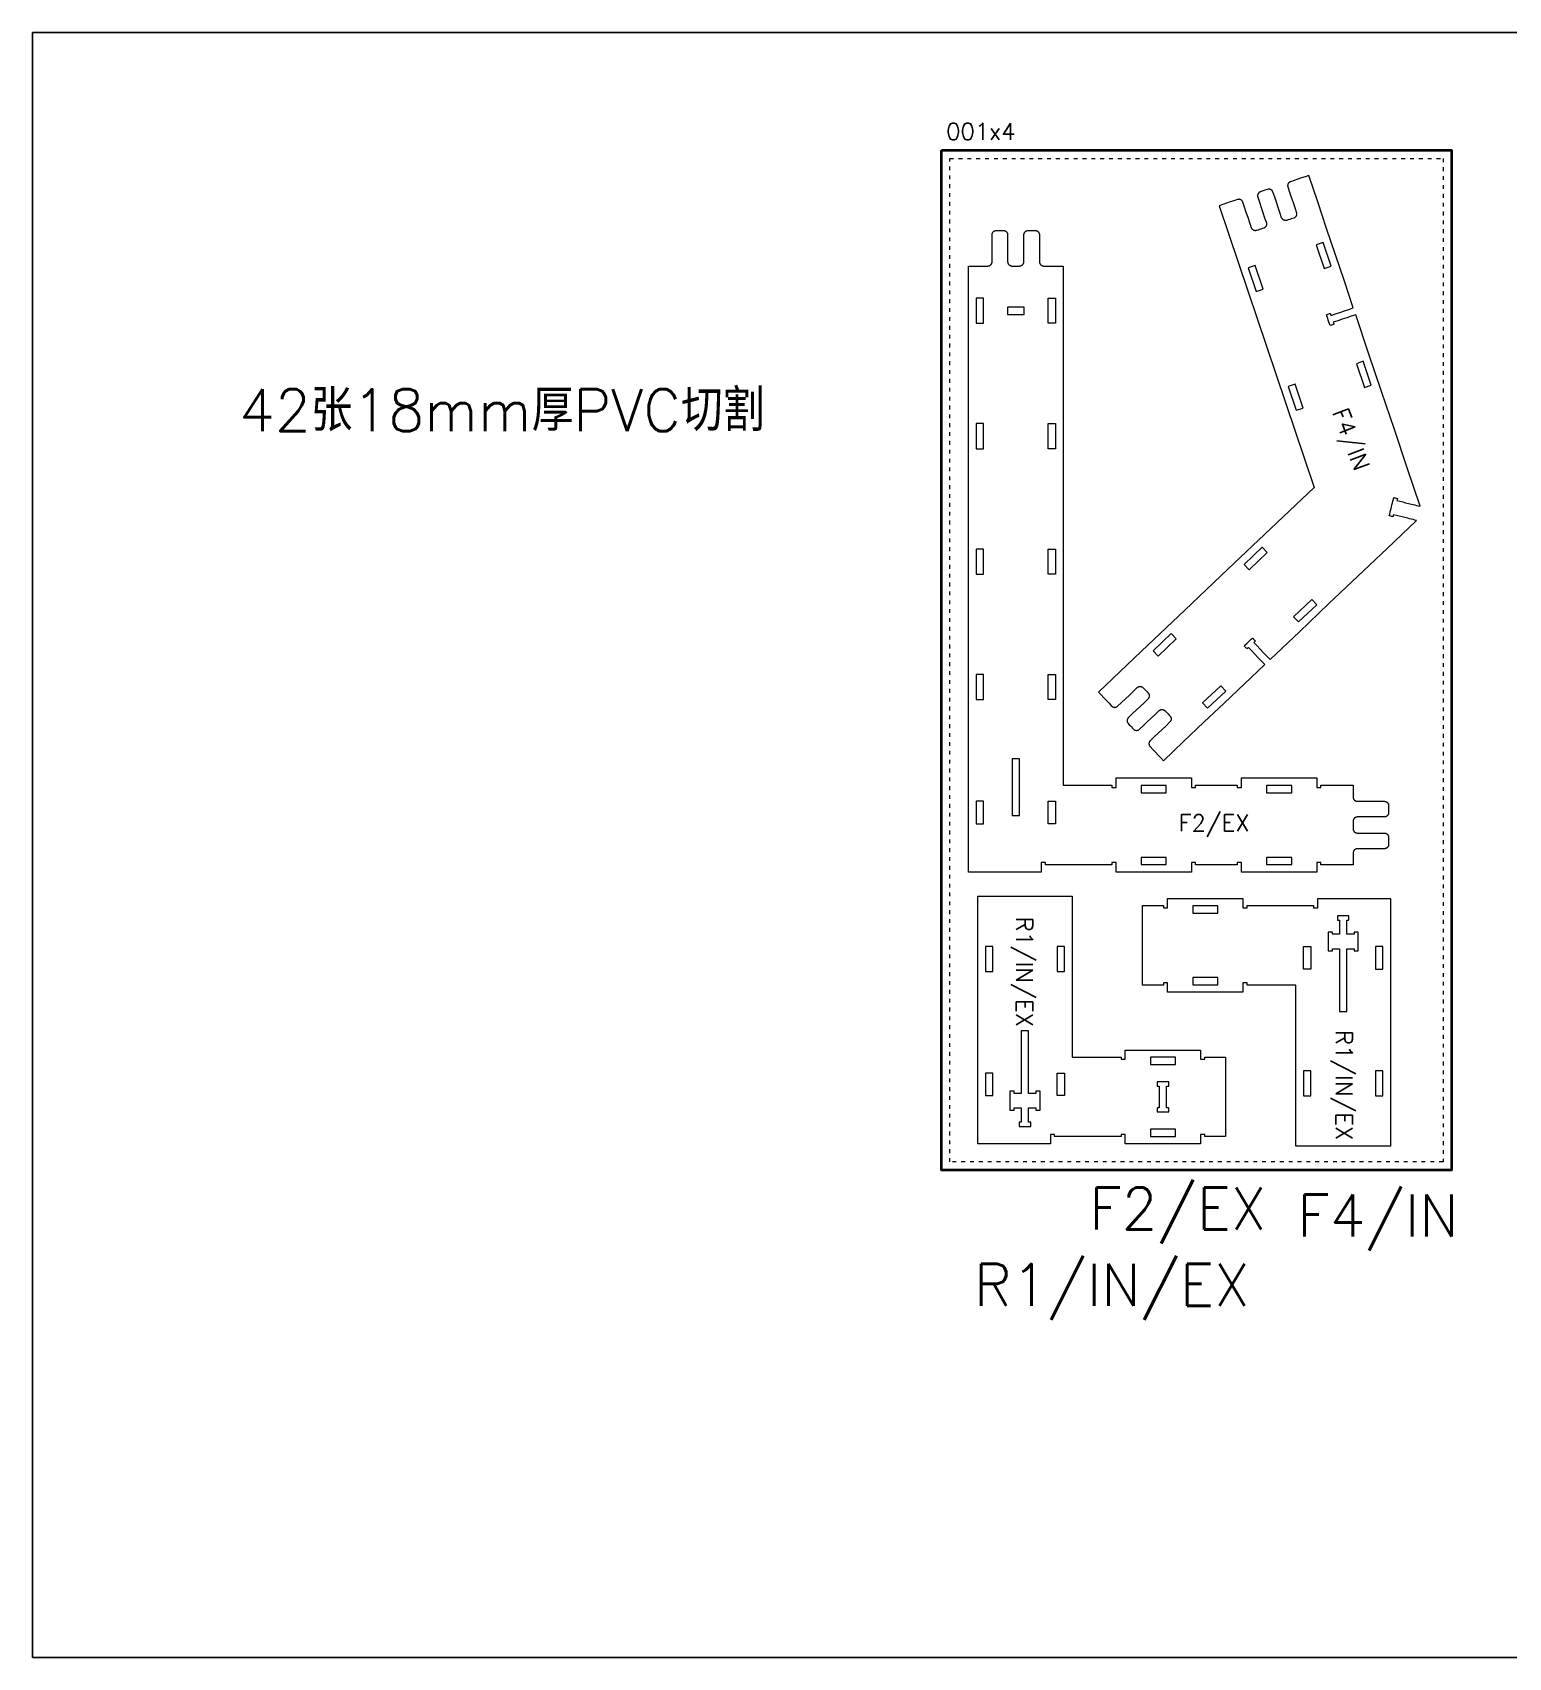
# Model space of a CAD drawing. Header units: millimetres. Extents: x 481 to 28351, y -1147 to 6765.
# Drawn here: x 481 to 4012, y 2878 to 6765 of the extents above; entities that cross this region are included whole.
import ezdxf

# ---------------------------------------------------------------- set-up
doc = ezdxf.new("R2010")
doc.units = ezdxf.units.MM
doc.linetypes.add('DGN Style 5', pattern=[21.175771, 9.07533, -12.10044])
for name, color, linetype, lineweight in [('00_NOPRINT_TEXT', 7, 'Continuous', 0), ('0_NOPRINT_TOLERANCE', 7, 'DGN Style 5', 0), ('BOARD_18MM_BIRCH-PLY', 73, 'Continuous', 40), ('CUTOUT_18MM_INSIDE', 151, 'Continuous', 0), ('CUTOUT_18MM_OUTSIDE', 201, 'Continuous', 0)]:
    doc.layers.add(name, color=color, linetype=linetype, lineweight=lineweight)
doc.layers.add('0_SHEET_BIRCHPLY_2440X1220', color=1, linetype='Continuous')
doc.layers.add('1_ANYTOOL_1MMDEEP_INSIDE', color=2, linetype='Continuous')
doc.styles.get("Standard").update_dxf_attribs({"font": 'romans.shx', "bigfont": 'hztxt.shx'})

msp = doc.modelspace()

# ---------------------------------------------------------------- linework, layer by layer
msp.add_lwpolyline([(480.7, 6764.9), (28350.7, 6764.9), (28350.7, 2878.4), (480.7, 2878.4)], close=True)
at = {"layer": '0_NOPRINT_TOLERANCE'}
msp.add_lwpolyline([(2675, 6463.6), (3855, 6463.6), (3855, 4063.6), (2675, 4063.6)], close=True, dxfattribs=at)
msp.add_lwpolyline([(2675, 6463.6), (3855, 6463.6), (3855, 4063.6), (2675, 4063.6)], close=True, dxfattribs=at)
at = {"layer": 'BOARD_18MM_BIRCH-PLY'}
msp.add_lwpolyline([(2655, 6483.6), (3875, 6483.6), (3875, 4043.6), (2655, 4043.6), (2655, 6483.6)], dxfattribs=at)
at = {"layer": 'CUTOUT_18MM_INSIDE'}
for points in [[(3587.6, 6205.9), (3568.5, 6262.8), (3551.9, 6257.2), (3571, 6200.4), (3587.6, 6205.9)], [(3424.6, 6151), (3405.5, 6207.9), (3388.9, 6202.3), (3408, 6145.5), (3424.6, 6151)], [(2738.2, 6069.4), (2741.8, 6069.4), (2744.9, 6069.4), (2748.5, 6069.4), (2752.1, 6069.4), (2755.7, 6069.4), (2755.7, 6081.4), (2755.7, 6093.4), (2755.7, 6105.4), (2755.7, 6117.4), (2755.7, 6129.4), (2752.1, 6129.4), (2748.5, 6129.4), (2744.9, 6129.4), (2741.8, 6129.4), (2738.2, 6129.4), (2738.2, 6117.4), (2738.2, 6105.4), (2738.2, 6093.4), (2738.2, 6081.4)], [(2812.9, 6090.6), (2820.9, 6090.6), (2828.9, 6090.6), (2836.9, 6090.6), (2844.9, 6090.6), (2852.9, 6090.6), (2852.9, 6094.2), (2852.9, 6097.8), (2852.9, 6101.2), (2852.9, 6104.8), (2852.9, 6108.1), (2844.9, 6108.1), (2836.9, 6108.1), (2828.9, 6108.1), (2820.9, 6108.1), (2812.9, 6108.1), (2812.9, 6104.8), (2812.9, 6101.2), (2812.9, 6097.8), (2812.9, 6094.2)], [(2927.7, 6069.4), (2924.1, 6069.4), (2921, 6069.4), (2917.4, 6069.4), (2913.8, 6069.4), (2910.2, 6069.4), (2910.2, 6081.4), (2910.2, 6093.4), (2910.2, 6105.4), (2910.2, 6117.4), (2910.2, 6129.4), (2913.8, 6129.4), (2917.4, 6129.4), (2921, 6129.4), (2924.1, 6129.4), (2927.7, 6129.4), (2927.7, 6117.4), (2927.7, 6105.4), (2927.7, 6093.4), (2927.7, 6081.4)], [(3683.4, 5921.6), (3664.3, 5978.4), (3647.7, 5972.8), (3666.8, 5916), (3683.4, 5921.6)], [(3520.4, 5866.7), (3501.2, 5923.6), (3484.6, 5918), (3503.8, 5861.2), (3520.4, 5866.7)], [(2738.2, 5769.4), (2741.8, 5769.4), (2744.9, 5769.4), (2748.5, 5769.4), (2752.1, 5769.4), (2755.7, 5769.4), (2755.7, 5781.4), (2755.7, 5793.4), (2755.7, 5805.4), (2755.7, 5817.4), (2755.7, 5829.4), (2752.1, 5829.4), (2748.5, 5829.4), (2744.9, 5829.4), (2741.8, 5829.4), (2738.2, 5829.4), (2738.2, 5817.4), (2738.2, 5805.4), (2738.2, 5793.4), (2738.2, 5781.4)], [(2927.7, 5769.4), (2924.1, 5769.4), (2921, 5769.4), (2917.4, 5769.4), (2913.8, 5769.4), (2910.2, 5769.4), (2910.2, 5781.4), (2910.2, 5793.4), (2910.2, 5805.4), (2910.2, 5817.4), (2910.2, 5829.4), (2913.8, 5829.4), (2917.4, 5829.4), (2921, 5829.4), (2924.1, 5829.4), (2927.7, 5829.4), (2927.7, 5817.4), (2927.7, 5805.4), (2927.7, 5793.4), (2927.7, 5781.4)], [(2738.2, 5529.4), (2738.2, 5517.4), (2738.2, 5505.4), (2738.2, 5493.4), (2738.2, 5481.4), (2738.2, 5469.4), (2741.8, 5469.4), (2744.9, 5469.4), (2748.5, 5469.4), (2752.1, 5469.4), (2755.7, 5469.4), (2755.7, 5481.4), (2755.7, 5493.4), (2755.7, 5505.4), (2755.7, 5517.4), (2755.7, 5529.4), (2752.1, 5529.4), (2748.5, 5529.4), (2744.9, 5529.4), (2741.8, 5529.4)], [(2927.7, 5529.4), (2927.7, 5517.4), (2927.7, 5505.4), (2927.7, 5493.4), (2927.7, 5481.4), (2927.7, 5469.4), (2924.1, 5469.4), (2921, 5469.4), (2917.4, 5469.4), (2913.8, 5469.4), (2910.2, 5469.4), (2910.2, 5481.4), (2910.2, 5493.4), (2910.2, 5505.4), (2910.2, 5517.4), (2910.2, 5529.4), (2913.8, 5529.4), (2917.4, 5529.4), (2921, 5529.4), (2924.1, 5529.4)], [(3434.5, 5521.1), (3390.9, 5479.8), (3378.9, 5492.5), (3422.4, 5533.8), (3434.5, 5521.1)], [(3552.9, 5396.3), (3509.3, 5355), (3497.3, 5367.7), (3540.8, 5409), (3552.9, 5396.3)], [(3216.8, 5314.7), (3173.2, 5273.4), (3161.2, 5286.1), (3204.7, 5327.4), (3216.8, 5314.7)], [(2738.2, 5169.4), (2741.8, 5169.4), (2744.9, 5169.4), (2748.5, 5169.4), (2752.1, 5169.4), (2755.7, 5169.4), (2755.7, 5181.4), (2755.7, 5193.4), (2755.7, 5205.4), (2755.7, 5217.4), (2755.7, 5229.4), (2752.1, 5229.4), (2748.5, 5229.4), (2744.9, 5229.4), (2741.8, 5229.4), (2738.2, 5229.4), (2738.2, 5217.4), (2738.2, 5205.4), (2738.2, 5193.4), (2738.2, 5181.4)], [(2927.7, 5169.4), (2924.1, 5169.4), (2921, 5169.4), (2917.4, 5169.4), (2913.8, 5169.4), (2910.2, 5169.4), (2910.2, 5181.4), (2910.2, 5193.4), (2910.2, 5205.4), (2910.2, 5217.4), (2910.2, 5229.4), (2913.8, 5229.4), (2917.4, 5229.4), (2921, 5229.4), (2924.1, 5229.4), (2927.7, 5229.4), (2927.7, 5217.4), (2927.7, 5205.4), (2927.7, 5193.4), (2927.7, 5181.4)], [(3335.1, 5189.9), (3291.6, 5148.6), (3279.5, 5161.3), (3323.1, 5202.6), (3335.1, 5189.9)], [(2824.2, 4892.4), (2827.8, 4892.4), (2831.4, 4892.4), (2834.7, 4892.4), (2838.1, 4892.4), (2841.7, 4892.4), (2841.7, 4919.4), (2841.7, 4946.4), (2841.7, 4973.4), (2841.7, 5000.4), (2841.7, 5027.4), (2838.1, 5027.4), (2834.7, 5027.4), (2831.4, 5027.4), (2827.8, 5027.4), (2824.2, 5027.4), (2824.2, 5000.4), (2824.2, 4973.4), (2824.2, 4946.4), (2824.2, 4919.4)], [(3132.9, 4946.6), (3144.9, 4946.6), (3156.9, 4946.6), (3168.9, 4946.6), (3180.9, 4946.6), (3192.9, 4946.6), (3192.9, 4950.2), (3192.9, 4953.6), (3192.9, 4957.2), (3192.9, 4960.5), (3192.9, 4964.1), (3180.9, 4964.1), (3168.9, 4964.1), (3156.9, 4964.1), (3144.9, 4964.1), (3132.9, 4964.1), (3132.9, 4960.5), (3132.9, 4957.2), (3132.9, 4953.6), (3132.9, 4950.2)], [(3432.9, 4946.6), (3444.9, 4946.6), (3456.9, 4946.6), (3468.9, 4946.6), (3480.9, 4946.6), (3492.9, 4946.6), (3492.9, 4950.2), (3492.9, 4953.6), (3492.9, 4957.2), (3492.9, 4960.5), (3492.9, 4964.1), (3480.9, 4964.1), (3468.9, 4964.1), (3456.9, 4964.1), (3444.9, 4964.1), (3432.9, 4964.1), (3432.9, 4960.5), (3432.9, 4957.2), (3432.9, 4953.6), (3432.9, 4950.2)], [(2755.7, 4926.4), (2752.1, 4926.4), (2748.5, 4926.4), (2744.9, 4926.4), (2741.8, 4926.4), (2738.2, 4926.4), (2738.2, 4915.6), (2738.2, 4904.8), (2738.2, 4894), (2738.2, 4883.2), (2738.2, 4872.4), (2741.8, 4872.4), (2744.9, 4872.4), (2748.5, 4872.4), (2752.1, 4872.4), (2755.7, 4872.4), (2755.7, 4883.2), (2755.7, 4894), (2755.7, 4904.8), (2755.7, 4915.6)], [(2910.2, 4926.4), (2913.8, 4926.4), (2917.4, 4926.4), (2921, 4926.4), (2924.1, 4926.4), (2927.7, 4926.4), (2927.7, 4915.6), (2927.7, 4904.8), (2927.7, 4894), (2927.7, 4883.2), (2927.7, 4872.4), (2924.1, 4872.4), (2921, 4872.4), (2917.4, 4872.4), (2913.8, 4872.4), (2910.2, 4872.4), (2910.2, 4883.2), (2910.2, 4894), (2910.2, 4904.8), (2910.2, 4915.6)], [(3132.9, 4774.6), (3144.9, 4774.6), (3156.9, 4774.6), (3168.9, 4774.6), (3180.9, 4774.6), (3192.9, 4774.6), (3192.9, 4778), (3192.9, 4781.6), (3192.9, 4785.2), (3192.9, 4788.5), (3192.9, 4792.1), (3180.9, 4792.1), (3168.9, 4792.1), (3156.9, 4792.1), (3144.9, 4792.1), (3132.9, 4792.1), (3132.9, 4788.5), (3132.9, 4785.2), (3132.9, 4781.6), (3132.9, 4778)], [(3432.9, 4774.6), (3444.9, 4774.6), (3456.9, 4774.6), (3468.9, 4774.6), (3480.9, 4774.6), (3492.9, 4774.6), (3492.9, 4778), (3492.9, 4781.6), (3492.9, 4785.2), (3492.9, 4788.5), (3492.9, 4792.1), (3480.9, 4792.1), (3468.9, 4792.1), (3456.9, 4792.1), (3444.9, 4792.1), (3432.9, 4792.1), (3432.9, 4788.5), (3432.9, 4785.2), (3432.9, 4781.6), (3432.9, 4778)], [(3256.2, 4676.4), (3256.2, 4672.8), (3256.2, 4669.5), (3256.2, 4666.1), (3256.2, 4662.5), (3256.2, 4658.9), (3268.2, 4658.9), (3280.2, 4658.9), (3292.2, 4658.9), (3304.2, 4658.9), (3316.2, 4658.9), (3316.2, 4662.5), (3316.2, 4666.1), (3316.2, 4669.5), (3316.2, 4672.8), (3316.2, 4676.4), (3304.2, 4676.4), (3292.2, 4676.4), (3280.2, 4676.4), (3268.2, 4676.4)], [(3607.5, 4573.2), (3607.5, 4559.2), (3607.5, 4531.7), (3607.5, 4504.7), (3607.5, 4477.7), (3607.5, 4450.7), (3607.5, 4423.7), (3611.1, 4423.7), (3614.4, 4423.7), (3617.8, 4423.7), (3621.4, 4423.7), (3625, 4423.7), (3625, 4450.7), (3625, 4477.7), (3625, 4504.7), (3625, 4531.7), (3625, 4559.2), (3625, 4573.2), (3631.6, 4573.2), (3642.2, 4573.2), (3642.2, 4572.2), (3642.2, 4571.2), (3642.2, 4570.2), (3642.2, 4569.2), (3642.2, 4568.2), (3644.2, 4568.2), (3646.2, 4568.2), (3648.2, 4568.2), (3650.2, 4568.2), (3652.2, 4568.2), (3652.2, 4577.4), (3652.2, 4586.3), (3652.2, 4594.8), (3652.2, 4604), (3652.2, 4613.2), (3650.2, 4613.2), (3648.2, 4613.2), (3646.2, 4613.2), (3644.2, 4613.2), (3642.2, 4613.2), (3642.2, 4612.2), (3642.2, 4611.2), (3642.2, 4610.2), (3642.2, 4609.2), (3642.2, 4608.2), (3631.6, 4608.2), (3625, 4608.2), (3625, 4642.2), (3630, 4642.2), (3630, 4652.2), (3625, 4652.2), (3607.5, 4652.2), (3602.5, 4652.2), (3602.5, 4642.2), (3607.5, 4642.2), (3607.5, 4608.2), (3600.6, 4608.2), (3590.2, 4608.2), (3590.2, 4609.2), (3590.2, 4610.2), (3590.2, 4611.2), (3590.2, 4612.2), (3590.2, 4613.2), (3588.2, 4613.2), (3586.2, 4613.2), (3584.2, 4613.2), (3582.2, 4613.2), (3580.2, 4613.2), (3580.2, 4604), (3580.2, 4594.8), (3580.2, 4586.3), (3580.2, 4577.4), (3580.2, 4568.2), (3582.2, 4568.2), (3584.2, 4568.2), (3586.2, 4568.2), (3588.2, 4568.2), (3590.2, 4568.2), (3590.2, 4569.2), (3590.2, 4570.2), (3590.2, 4571.2), (3590.2, 4572.2), (3590.2, 4573.2), (3600.6, 4573.2)], [(2777.7, 4519.1), (2777.7, 4531.1), (2777.7, 4543.1), (2777.7, 4555.1), (2777.7, 4567.1), (2777.7, 4579.1), (2774.1, 4579.1), (2770.7, 4579.1), (2767.4, 4579.1), (2763.8, 4579.1), (2760.2, 4579.1), (2760.2, 4567.1), (2760.2, 4555.1), (2760.2, 4543.1), (2760.2, 4531.1), (2760.2, 4519.1), (2763.8, 4519.1), (2767.4, 4519.1), (2770.7, 4519.1), (2774.1, 4519.1)], [(2949.7, 4519.1), (2949.7, 4531.1), (2949.7, 4543.1), (2949.7, 4555.1), (2949.7, 4567.1), (2949.7, 4579.1), (2946.1, 4579.1), (2942.7, 4579.1), (2939.1, 4579.1), (2935.8, 4579.1), (2932.2, 4579.1), (2932.2, 4567.1), (2932.2, 4555.1), (2932.2, 4543.1), (2932.2, 4531.1), (2932.2, 4519.1), (2935.8, 4519.1), (2939.1, 4519.1), (2942.7, 4519.1), (2946.1, 4519.1)], [(3521.5, 4524.7), (3521.5, 4535.5), (3521.5, 4546.3), (3521.5, 4557.1), (3521.5, 4567.9), (3521.5, 4578.7), (3525.1, 4578.7), (3528.4, 4578.7), (3532, 4578.7), (3535.4, 4578.7), (3539, 4578.7), (3539, 4567.9), (3539, 4557.1), (3539, 4546.3), (3539, 4535.5), (3539, 4524.7), (3535.4, 4524.7), (3532, 4524.7), (3528.4, 4524.7), (3525.1, 4524.7)], [(3711, 4524.7), (3711, 4535.5), (3711, 4546.3), (3711, 4557.1), (3711, 4567.9), (3711, 4578.7), (3707.4, 4578.7), (3703.8, 4578.7), (3700.4, 4578.7), (3697.1, 4578.7), (3693.5, 4578.7), (3693.5, 4567.9), (3693.5, 4557.1), (3693.5, 4546.3), (3693.5, 4535.5), (3693.5, 4524.7), (3697.1, 4524.7), (3700.4, 4524.7), (3703.8, 4524.7), (3707.4, 4524.7)], [(3256.2, 4504.4), (3256.2, 4501.1), (3256.2, 4497.5), (3256.2, 4494.1), (3256.2, 4490.5), (3256.2, 4486.9), (3268.2, 4486.9), (3280.2, 4486.9), (3292.2, 4486.9), (3304.2, 4486.9), (3316.2, 4486.9), (3316.2, 4490.5), (3316.2, 4494.1), (3316.2, 4497.5), (3316.2, 4501.1), (3316.2, 4504.4), (3304.2, 4504.4), (3292.2, 4504.4), (3280.2, 4504.4), (3268.2, 4504.4)], [(2863.7, 4227.6), (2863.7, 4241.6), (2863.7, 4269.1), (2863.7, 4296.1), (2863.7, 4323.1), (2863.7, 4350.1), (2863.7, 4377.1), (2860.1, 4377.1), (2856.7, 4377.1), (2853.4, 4377.1), (2849.8, 4377.1), (2846.2, 4377.1), (2846.2, 4350.1), (2846.2, 4323.1), (2846.2, 4296.1), (2846.2, 4269.1), (2846.2, 4241.6), (2846.2, 4227.6), (2839.6, 4227.6), (2828.9, 4227.6), (2828.9, 4228.6), (2828.9, 4229.6), (2828.9, 4230.6), (2828.9, 4231.6), (2828.9, 4232.6), (2826.9, 4232.6), (2824.9, 4232.6), (2822.9, 4232.6), (2820.9, 4232.6), (2818.9, 4232.6), (2818.9, 4223.4), (2818.9, 4214.5), (2818.9, 4206), (2818.9, 4196.8), (2818.9, 4187.6), (2820.9, 4187.6), (2822.9, 4187.6), (2824.9, 4187.6), (2826.9, 4187.6), (2828.9, 4187.6), (2828.9, 4188.6), (2828.9, 4189.6), (2828.9, 4190.6), (2828.9, 4191.6), (2828.9, 4192.6), (2839.6, 4192.6), (2846.2, 4192.6), (2846.2, 4158.6), (2841.2, 4158.6), (2841.2, 4148.6), (2846.2, 4148.6), (2863.7, 4148.6), (2868.7, 4148.6), (2868.7, 4158.6), (2863.7, 4158.6), (2863.7, 4192.6), (2870.5, 4192.6), (2880.9, 4192.6), (2880.9, 4191.6), (2880.9, 4190.6), (2880.9, 4189.6), (2880.9, 4188.6), (2880.9, 4187.6), (2882.9, 4187.6), (2884.9, 4187.6), (2886.9, 4187.6), (2888.9, 4187.6), (2890.9, 4187.6), (2890.9, 4196.8), (2890.9, 4206), (2890.9, 4214.5), (2890.9, 4223.4), (2890.9, 4232.6), (2888.9, 4232.6), (2886.9, 4232.6), (2884.9, 4232.6), (2882.9, 4232.6), (2880.9, 4232.6), (2880.9, 4231.6), (2880.9, 4230.6), (2880.9, 4229.6), (2880.9, 4228.6), (2880.9, 4227.6), (2870.5, 4227.6)], [(2760.2, 4276.1), (2760.2, 4265.3), (2760.2, 4254.5), (2760.2, 4243.7), (2760.2, 4232.9), (2760.2, 4222.1), (2763.8, 4222.1), (2767.4, 4222.1), (2770.7, 4222.1), (2774.1, 4222.1), (2777.7, 4222.1), (2777.7, 4232.9), (2777.7, 4243.7), (2777.7, 4254.5), (2777.7, 4265.3), (2777.7, 4276.1), (2774.1, 4276.1), (2770.7, 4276.1), (2767.4, 4276.1), (2763.8, 4276.1)], [(2949.7, 4276.1), (2949.7, 4265.3), (2949.7, 4254.5), (2949.7, 4243.7), (2949.7, 4232.9), (2949.7, 4222.1), (2946.1, 4222.1), (2942.7, 4222.1), (2939.1, 4222.1), (2935.8, 4222.1), (2932.2, 4222.1), (2932.2, 4232.9), (2932.2, 4243.7), (2932.2, 4254.5), (2932.2, 4265.3), (2932.2, 4276.1), (2935.8, 4276.1), (2939.1, 4276.1), (2942.7, 4276.1), (2946.1, 4276.1)], [(3214.9, 4296.4), (3214.9, 4299.7), (3214.9, 4303.3), (3214.9, 4306.7), (3214.9, 4310.3), (3214.9, 4313.9), (3202.9, 4313.9), (3190.9, 4313.9), (3178.9, 4313.9), (3166.9, 4313.9), (3154.9, 4313.9), (3154.9, 4310.3), (3154.9, 4306.7), (3154.9, 4303.3), (3154.9, 4299.7), (3154.9, 4296.4), (3166.9, 4296.4), (3178.9, 4296.4), (3190.9, 4296.4), (3202.9, 4296.4)], [(3521.5, 4281.7), (3521.5, 4269.7), (3521.5, 4257.7), (3521.5, 4245.7), (3521.5, 4233.7), (3521.5, 4221.7), (3525.1, 4221.7), (3528.4, 4221.7), (3532, 4221.7), (3535.4, 4221.7), (3539, 4221.7), (3539, 4233.7), (3539, 4245.7), (3539, 4257.7), (3539, 4269.7), (3539, 4281.7), (3535.4, 4281.7), (3532, 4281.7), (3528.4, 4281.7), (3525.1, 4281.7)], [(3693.5, 4281.7), (3693.5, 4269.7), (3693.5, 4257.7), (3693.5, 4245.7), (3693.5, 4233.7), (3693.5, 4221.7), (3697.1, 4221.7), (3700.4, 4221.7), (3703.8, 4221.7), (3707.4, 4221.7), (3711, 4221.7), (3711, 4233.7), (3711, 4245.7), (3711, 4257.7), (3711, 4269.7), (3711, 4281.7), (3707.4, 4281.7), (3703.8, 4281.7), (3700.4, 4281.7), (3697.1, 4281.7)], [(3171.2, 4245.1), (3172.2, 4245.1), (3173.2, 4245.1), (3174.2, 4245.1), (3175.2, 4245.1), (3176.2, 4245.1), (3176.2, 4234.7), (3176.2, 4224.3), (3176.2, 4213.9), (3176.2, 4203.5), (3176.2, 4193.1), (3175.2, 4193.1), (3174.2, 4193.1), (3173.2, 4193.1), (3172.2, 4193.1), (3171.2, 4193.1), (3171.2, 4191.1), (3171.2, 4189.1), (3171.2, 4187.1), (3171.2, 4185.1), (3171.2, 4183.1), (3176.8, 4183.1), (3182.4, 4183.1), (3187.7, 4183.1), (3193.1, 4183.1), (3198.7, 4183.1), (3198.7, 4185.1), (3198.7, 4187.1), (3198.7, 4189.1), (3198.7, 4191.1), (3198.7, 4193.1), (3197.7, 4193.1), (3196.7, 4193.1), (3195.7, 4193.1), (3194.7, 4193.1), (3193.7, 4193.1), (3193.7, 4203.5), (3193.7, 4213.9), (3193.7, 4224.3), (3193.7, 4234.7), (3193.7, 4245.1), (3194.7, 4245.1), (3195.7, 4245.1), (3196.7, 4245.1), (3197.7, 4245.1), (3198.7, 4245.1), (3198.7, 4247.1), (3198.7, 4249.1), (3198.7, 4251.1), (3198.7, 4253.1), (3198.7, 4255.1), (3193.1, 4255.1), (3187.7, 4255.1), (3182.4, 4255.1), (3176.8, 4255.1), (3171.2, 4255.1), (3171.2, 4253.1), (3171.2, 4251.1), (3171.2, 4249.1), (3171.2, 4247.1)], [(3214.9, 4124.4), (3214.9, 4128), (3214.9, 4131.3), (3214.9, 4134.7), (3214.9, 4138.3), (3214.9, 4141.9), (3202.9, 4141.9), (3190.9, 4141.9), (3178.9, 4141.9), (3166.9, 4141.9), (3154.9, 4141.9), (3154.9, 4138.3), (3154.9, 4134.7), (3154.9, 4131.3), (3154.9, 4128), (3154.9, 4124.4), (3166.9, 4124.4), (3178.9, 4124.4), (3190.9, 4124.4), (3202.9, 4124.4)]]:
    msp.add_lwpolyline(points, close=True, dxfattribs=at)
at = {"layer": 'CUTOUT_18MM_OUTSIDE'}
for points in [[(3791.8, 5597.7), (3787.4, 5598.8), (3783.2, 5599.9), (3779.1, 5600.9), (3774.9, 5601.9), (3770.8, 5603), (3764, 5604.7), (3757.2, 5606.3), (3750.4, 5608), (3743.6, 5609.7), (3736.3, 5611.5), (3736, 5610.1), (3735.7, 5609.1), (3735.5, 5608.1), (3735.2, 5607.2), (3735.1, 5606.7), (3733.7, 5607), (3731.7, 5607.5), (3729.8, 5608), (3727.8, 5608.5), (3726.4, 5608.8), (3727.4, 5612.8), (3728.5, 5617.3), (3729.6, 5621.8), (3730.7, 5626.2), (3731.8, 5630.7), (3732.9, 5635.1), (3734, 5639.6), (3735.1, 5644.1), (3736.3, 5648.5), (3737.2, 5652.5), (3738.7, 5652.2), (3740.6, 5651.7), (3742.6, 5651.2), (3744.5, 5650.7), (3746, 5650.4), (3745.9, 5649.9), (3745.6, 5648.9), (3745.4, 5647.9), (3745.1, 5647), (3744.8, 5645.5), (3752, 5643.7), (3758.8, 5642), (3765.6, 5640.3), (3772.4, 5638.6), (3779.2, 5636.9), (3783.4, 5635.9), (3787.5, 5634.9), (3791.7, 5633.8), (3795.8, 5632.8), (3800.3, 5631.7), (3769.3, 5723.7), (3738.5, 5815.2), (3707.7, 5906.6), (3676.9, 5998.1), (3646, 6089.7), (3635.3, 6086.1), (3624.6, 6082.6), (3614, 6079), (3603.3, 6075.4), (3592.4, 6071.7), (3592.8, 6070.5), (3593.1, 6069.5), (3593.4, 6068.6), (3593.7, 6067.7), (3594, 6066.9), (3592.3, 6066.4), (3590.4, 6065.7), (3588.5, 6065.1), (3586.6, 6064.5), (3585, 6063.9), (3583.6, 6068), (3582.1, 6072.4), (3580.6, 6076.8), (3579.2, 6081.1), (3577.7, 6085.5), (3577.4, 6086.4), (3577.1, 6087.4), (3576.7, 6088.3), (3576.4, 6089.3), (3576.2, 6090), (3577.8, 6090.5), (3579.7, 6091.2), (3581.6, 6091.8), (3583.5, 6092.4), (3585.2, 6093), (3585.4, 6092.3), (3585.7, 6091.3), (3586.1, 6090.4), (3586.4, 6089.4), (3586.8, 6088.3), (3597.7, 6091.9), (3608.4, 6095.5), (3619.1, 6099.1), (3629.7, 6102.7), (3640.4, 6106.3), (3619, 6169.8), (3597.7, 6233.1), (3576.4, 6296.4), (3555.1, 6359.6), (3533.8, 6422.9), (3525.1, 6419.9), (3516.3, 6417), (3507.5, 6414), (3498.7, 6411.1), (3490, 6408.1), (3489.3, 6407.7), (3488.7, 6407.4), (3488, 6407), (3487.4, 6406.6), (3486.7, 6406.3), (3486.2, 6405.6), (3485.7, 6405), (3485.2, 6404.3), (3484.7, 6403.7), (3484.2, 6403.1), (3484, 6402.3), (3483.8, 6401.5), (3483.6, 6400.7), (3483.4, 6399.9), (3483.2, 6399.1), (3483.3, 6398.4), (3483.4, 6397.7), (3483.5, 6396.9), (3483.6, 6396.2), (3483.7, 6395.4), (3487.8, 6383.1), (3492, 6370.8), (3496.1, 6358.5), (3500.3, 6346.2), (3504.4, 6333.8), (3504.5, 6333.1), (3504.6, 6332.3), (3504.7, 6331.6), (3504.8, 6330.9), (3504.9, 6330.1), (3504.7, 6329.3), (3504.5, 6328.6), (3504.3, 6327.8), (3504.1, 6327), (3503.9, 6326.2), (3503.4, 6325.6), (3502.9, 6324.9), (3502.4, 6324.3), (3501.9, 6323.6), (3501.4, 6323), (3500.8, 6322.6), (3500.1, 6322.3), (3499.5, 6321.9), (3498.8, 6321.5), (3498.2, 6321.2), (3494.8, 6320), (3491.5, 6318.9), (3488.2, 6317.8), (3484.9, 6316.7), (3481.6, 6315.6), (3480.8, 6315.5), (3480.1, 6315.4), (3479.3, 6315.3), (3478.6, 6315.2), (3477.8, 6315.1), (3477.1, 6315.3), (3476.3, 6315.5), (3475.5, 6315.7), (3474.7, 6315.9), (3473.9, 6316.1), (3473.3, 6316.6), (3472.7, 6317.1), (3472, 6317.6), (3471.4, 6318.1), (3470.7, 6318.6), (3470.4, 6319.2), (3470, 6319.9), (3469.6, 6320.6), (3469.3, 6321.2), (3468.9, 6321.9), (3464.8, 6334.2), (3460.6, 6346.5), (3456.5, 6358.8), (3452.3, 6371.1), (3448.2, 6383.5), (3447.8, 6384.1), (3447.4, 6384.8), (3447.1, 6385.4), (3446.7, 6386.1), (3446.3, 6386.7), (3445.7, 6387.2), (3445, 6387.7), (3444.4, 6388.2), (3443.8, 6388.7), (3443.1, 6389.2), (3442.3, 6389.4), (3441.6, 6389.6), (3440.8, 6389.8), (3440, 6390.1), (3439.2, 6390.3), (3438.5, 6390.2), (3437.7, 6390.1), (3437, 6390), (3436.2, 6389.8), (3435.5, 6389.7), (3432, 6388.6), (3428.5, 6387.4), (3425, 6386.2), (3421.5, 6385), (3418, 6383.8), (3417.3, 6383.5), (3416.6, 6383.1), (3416, 6382.7), (3415.3, 6382.4), (3414.7, 6382), (3414.2, 6381.4), (3413.7, 6380.7), (3413.2, 6380.1), (3412.7, 6379.4), (3412.2, 6378.8), (3412, 6378), (3411.8, 6377.2), (3411.6, 6376.5), (3411.4, 6375.7), (3411.2, 6374.9), (3411.3, 6374.1), (3411.4, 6373.4), (3411.5, 6372.7), (3411.6, 6371.9), (3411.7, 6371.2), (3415.8, 6358.9), (3420, 6346.5), (3424.1, 6334.2), (3428.3, 6321.9), (3432.4, 6309.6), (3432.5, 6308.8), (3432.6, 6308.1), (3432.7, 6307.3), (3432.8, 6306.6), (3432.9, 6305.9), (3432.7, 6305.1), (3432.5, 6304.3), (3432.3, 6303.5), (3432.1, 6302.7), (3431.9, 6301.9), (3431.4, 6301.3), (3430.9, 6300.7), (3430.4, 6300), (3429.9, 6299.4), (3429.4, 6298.7), (3428.7, 6298.4), (3428.1, 6298), (3427.4, 6297.6), (3426.8, 6297.3), (3426.1, 6296.9), (3422.8, 6295.8), (3419.5, 6294.7), (3416.2, 6293.6), (3412.9, 6292.4), (3409.5, 6291.3), (3408.8, 6291.2), (3408.1, 6291.1), (3407.3, 6291), (3406.6, 6290.9), (3405.8, 6290.8), (3405, 6291), (3404.3, 6291.2), (3403.5, 6291.4), (3402.7, 6291.6), (3401.9, 6291.8), (3401.3, 6292.3), (3400.6, 6292.8), (3400, 6293.3), (3399.4, 6293.8), (3398.7, 6294.3), (3398.3, 6295), (3398, 6295.6), (3397.6, 6296.3), (3397.2, 6296.9), (3396.9, 6297.6), (3392.7, 6309.9), (3388.6, 6322.2), (3384.4, 6334.6), (3380.3, 6346.9), (3376.1, 6359.2), (3375.8, 6359.9), (3375.4, 6360.5), (3375, 6361.2), (3374.7, 6361.8), (3374.3, 6362.5), (3373.6, 6363), (3373, 6363.5), (3372.4, 6364), (3371.7, 6364.5), (3371.1, 6365), (3370.3, 6365.2), (3369.5, 6365.4), (3368.7, 6365.6), (3368, 6365.8), (3367.2, 6366), (3366.4, 6365.9), (3365.7, 6365.8), (3364.9, 6365.7), (3364.2, 6365.6), (3363.5, 6365.5), (3354.7, 6362.5), (3345.9, 6359.6), (3337.2, 6356.6), (3328.4, 6353.7), (3319.7, 6350.7), (3365.1, 6215.9), (3410.4, 6081.1), (3455.8, 5946.3), (3501.2, 5811.5), (3546.6, 5676.7), (3443.4, 5578.8), (3340.2, 5481), (3237, 5383.1), (3133.8, 5285.2), (3030.5, 5187.3), (3036.9, 5180.6), (3043.3, 5173.9), (3049.6, 5167.2), (3056, 5160.5), (3062.3, 5153.8), (3063, 5153.3), (3063.6, 5152.9), (3064.2, 5152.5), (3064.8, 5152), (3065.4, 5151.6), (3066.2, 5151.4), (3067, 5151.2), (3067.8, 5151), (3068.5, 5150.9), (3069.3, 5150.7), (3070.1, 5150.8), (3070.9, 5151), (3071.7, 5151.1), (3072.5, 5151.2), (3073.3, 5151.4), (3074, 5151.8), (3074.6, 5152.2), (3075.2, 5152.6), (3075.8, 5153), (3076.5, 5153.4), (3085.9, 5162.4), (3095.3, 5171.3), (3104.8, 5180.2), (3114.2, 5189.2), (3123.6, 5198.1), (3124.3, 5198.5), (3124.9, 5198.9), (3125.5, 5199.3), (3126.2, 5199.8), (3126.8, 5200.2), (3127.6, 5200.3), (3128.4, 5200.4), (3129.2, 5200.6), (3130, 5200.7), (3130.8, 5200.9), (3131.6, 5200.7), (3132.4, 5200.5), (3133.2, 5200.3), (3134, 5200.1), (3134.7, 5199.9), (3135.4, 5199.5), (3136, 5199.1), (3136.6, 5198.6), (3137.2, 5198.2), (3137.8, 5197.8), (3140.2, 5195.2), (3142.6, 5192.7), (3145, 5190.1), (3147.4, 5187.6), (3149.8, 5185.1), (3150.2, 5184.4), (3150.6, 5183.8), (3151, 5183.2), (3151.4, 5182.5), (3151.9, 5181.9), (3152, 5181.1), (3152.1, 5180.3), (3152.3, 5179.5), (3152.4, 5178.7), (3152.6, 5177.9), (3152.4, 5177.1), (3152.2, 5176.3), (3152, 5175.5), (3151.8, 5174.8), (3151.6, 5174), (3151.2, 5173.4), (3150.8, 5172.7), (3150.3, 5172.1), (3149.9, 5171.5), (3149.5, 5170.9), (3140, 5162), (3130.6, 5153), (3121.2, 5144.1), (3111.7, 5135.1), (3102.3, 5126.2), (3101.8, 5125.6), (3101.4, 5125), (3101, 5124.4), (3100.5, 5123.8), (3100.1, 5123.2), (3099.9, 5122.4), (3099.7, 5121.6), (3099.5, 5120.8), (3099.4, 5120), (3099.2, 5119.2), (3099.3, 5118.4), (3099.5, 5117.6), (3099.6, 5116.8), (3099.7, 5116), (3099.9, 5115.2), (3100.3, 5114.6), (3100.7, 5114), (3101.1, 5113.3), (3101.5, 5112.7), (3101.9, 5112.1), (3104.5, 5109.4), (3107, 5106.7), (3109.5, 5104), (3112.1, 5101.3), (3114.6, 5098.6), (3115.2, 5098.2), (3115.9, 5097.8), (3116.5, 5097.3), (3117.1, 5096.9), (3117.7, 5096.4), (3118.5, 5096.3), (3119.3, 5096.1), (3120, 5095.9), (3120.8, 5095.7), (3121.6, 5095.5), (3122.4, 5095.7), (3123.2, 5095.8), (3124, 5095.9), (3124.8, 5096.1), (3125.6, 5096.2), (3126.3, 5096.6), (3126.9, 5097), (3127.5, 5097.4), (3128.1, 5097.9), (3128.8, 5098.3), (3138.2, 5107.2), (3147.6, 5116.1), (3157.1, 5125.1), (3166.5, 5134), (3175.9, 5143), (3176.6, 5143.4), (3177.2, 5143.8), (3177.8, 5144.2), (3178.5, 5144.6), (3179.1, 5145), (3179.9, 5145.1), (3180.7, 5145.3), (3181.5, 5145.4), (3182.3, 5145.6), (3183.1, 5145.7), (3183.9, 5145.5), (3184.7, 5145.4), (3185.5, 5145.2), (3186.2, 5145), (3187, 5144.8), (3187.6, 5144.4), (3188.3, 5143.9), (3188.9, 5143.5), (3189.5, 5143), (3190.1, 5142.6), (3192.5, 5140.1), (3194.9, 5137.5), (3197.3, 5135), (3199.7, 5132.4), (3202.1, 5129.9), (3202.5, 5129.3), (3202.9, 5128.6), (3203.3, 5128), (3203.7, 5127.4), (3204.1, 5126.8), (3204.3, 5126), (3204.4, 5125.2), (3204.6, 5124.4), (3204.7, 5123.6), (3204.9, 5122.8), (3204.7, 5122), (3204.5, 5121.2), (3204.3, 5120.4), (3204.1, 5119.6), (3203.9, 5118.8), (3203.5, 5118.2), (3203.1, 5117.6), (3202.6, 5117), (3202.2, 5116.4), (3201.7, 5115.8), (3192.3, 5106.8), (3182.9, 5097.9), (3173.4, 5088.9), (3164, 5080), (3154.6, 5071), (3154.1, 5070.4), (3153.7, 5069.8), (3153.3, 5069.2), (3152.8, 5068.6), (3152.4, 5068), (3152.2, 5067.2), (3152, 5066.4), (3151.8, 5065.6), (3151.6, 5064.8), (3151.5, 5064.1), (3151.6, 5063.3), (3151.7, 5062.5), (3151.9, 5061.7), (3152, 5060.9), (3152.2, 5060.1), (3152.6, 5059.4), (3153, 5058.8), (3153.4, 5058.2), (3153.8, 5057.5), (3154.2, 5056.9), (3160.6, 5050.2), (3166.9, 5043.5), (3173.3, 5036.8), (3179.7, 5030), (3186, 5023.3), (3234.5, 5069.3), (3282.9, 5115.2), (3331.3, 5161.1), (3379.8, 5207), (3428.4, 5253.2), (3420.6, 5261.3), (3412.9, 5269.5), (3405.1, 5277.7), (3397.4, 5285.9), (3389.5, 5294.2), (3388.6, 5293.4), (3387.8, 5292.7), (3387.1, 5292), (3386.4, 5291.3), (3385.8, 5290.8), (3384.6, 5292.1), (3383.2, 5293.5), (3381.9, 5295), (3380.5, 5296.4), (3379.3, 5297.7), (3379.8, 5298.2), (3380.6, 5298.9), (3381.3, 5299.6), (3382, 5300.3), (3382.7, 5300.9), (3386.1, 5304.1), (3389.4, 5307.3), (3392.8, 5310.4), (3396.1, 5313.6), (3399.2, 5316.6), (3400.5, 5315.3), (3401.8, 5313.9), (3403.2, 5312.4), (3404.6, 5311), (3405.8, 5309.7), (3405.2, 5309.2), (3404.5, 5308.5), (3403.8, 5307.8), (3403.1, 5307.1), (3402.2, 5306.3), (3410.1, 5297.9), (3417.8, 5289.7), (3425.6, 5281.5), (3433.3, 5273.4), (3441.1, 5265.2), (3511.3, 5331.8), (3581.3, 5398.2), (3651.3, 5464.5), (3721.4, 5530.9)], [(2945.9, 4964.4), (2969.3, 4964.4), (2992.7, 4964.4), (3016.1, 4964.4), (3039.5, 4964.4), (3062.9, 4964.4), (3062.9, 4963.4), (3062.9, 4962.4), (3062.9, 4961.4), (3062.9, 4960.4), (3062.9, 4959.4), (3064.9, 4959.4), (3066.9, 4959.4), (3068.9, 4959.4), (3070.9, 4959.4), (3072.9, 4959.4), (3072.9, 4964), (3072.9, 4968.6), (3072.9, 4973.2), (3072.9, 4977.8), (3072.9, 4982.4), (3108.9, 4982.4), (3144.9, 4982.4), (3180.9, 4982.4), (3216.9, 4982.4), (3252.9, 4982.4), (3252.9, 4977.8), (3252.9, 4973.2), (3252.9, 4968.6), (3252.9, 4964), (3252.9, 4959.4), (3254.9, 4959.4), (3256.9, 4959.4), (3258.9, 4959.4), (3260.9, 4959.4), (3262.9, 4959.4), (3262.9, 4960.4), (3262.9, 4961.4), (3262.9, 4962.4), (3262.9, 4963.4), (3262.9, 4964.4), (3282.9, 4964.4), (3302.9, 4964.4), (3322.9, 4964.4), (3342.9, 4964.4), (3362.9, 4964.4), (3362.9, 4963.4), (3362.9, 4962.4), (3362.9, 4961.4), (3362.9, 4960.4), (3362.9, 4959.4), (3364.9, 4959.4), (3366.9, 4959.4), (3368.9, 4959.4), (3370.9, 4959.4), (3372.9, 4959.4), (3372.9, 4964), (3372.9, 4968.6), (3372.9, 4973.2), (3372.9, 4977.8), (3372.9, 4982.4), (3408.9, 4982.4), (3444.9, 4982.4), (3480.9, 4982.4), (3516.9, 4982.4), (3552.9, 4982.4), (3552.9, 4977.8), (3552.9, 4973.2), (3552.9, 4968.6), (3552.9, 4964), (3552.9, 4959.4), (3554.9, 4959.4), (3556.9, 4959.4), (3558.9, 4959.4), (3560.9, 4959.4), (3562.9, 4959.4), (3562.9, 4960.4), (3562.9, 4961.4), (3562.9, 4962.4), (3562.9, 4963.4), (3562.9, 4964.4), (3578.3, 4964.4), (3593.7, 4964.4), (3609.1, 4964.4), (3624.5, 4964.4), (3639.9, 4964.4), (3639.9, 4958.7), (3639.9, 4953.1), (3639.9, 4947.4), (3639.9, 4941.8), (3639.9, 4936.1), (3640.1, 4935.4), (3640.2, 4934.7), (3640.3, 4933.9), (3640.5, 4933.2), (3640.6, 4932.5), (3641.1, 4931.8), (3641.5, 4931.1), (3642, 4930.4), (3642.4, 4929.8), (3642.8, 4929.1), (3643.5, 4928.6), (3644.2, 4928.2), (3644.9, 4927.7), (3645.5, 4927.3), (3646.2, 4926.8), (3647, 4926.7), (3647.7, 4926.6), (3648.4, 4926.4), (3649.2, 4926.3), (3649.9, 4926.1), (3662.9, 4926.1), (3675.9, 4926.1), (3688.9, 4926.1), (3701.9, 4926.1), (3714.9, 4926.1), (3715.6, 4926), (3716.4, 4925.9), (3717.1, 4925.7), (3717.9, 4925.6), (3718.6, 4925.4), (3719.3, 4925), (3719.9, 4924.6), (3720.6, 4924.1), (3721.3, 4923.7), (3722, 4923.2), (3722.4, 4922.5), (3722.9, 4921.9), (3723.3, 4921.2), (3723.8, 4920.5), (3724.2, 4919.8), (3724.3, 4919.1), (3724.5, 4918.4), (3724.6, 4917.6), (3724.8, 4916.9), (3724.9, 4916.1), (3724.9, 4912.6), (3724.9, 4909.1), (3724.9, 4905.6), (3724.9, 4902.1), (3724.9, 4898.6), (3724.8, 4897.9), (3724.6, 4897.2), (3724.5, 4896.4), (3724.3, 4895.7), (3724.2, 4895), (3723.8, 4894.3), (3723.3, 4893.6), (3722.9, 4892.9), (3722.4, 4892.2), (3722, 4891.6), (3721.3, 4891.1), (3720.6, 4890.7), (3719.9, 4890.2), (3719.3, 4889.8), (3718.6, 4889.3), (3717.9, 4889.2), (3717.1, 4889.1), (3716.4, 4888.9), (3715.6, 4888.8), (3714.9, 4888.6), (3701.9, 4888.6), (3688.9, 4888.6), (3675.9, 4888.6), (3662.9, 4888.6), (3649.9, 4888.6), (3649.2, 4888.5), (3648.4, 4888.4), (3647.7, 4888.2), (3647, 4888.1), (3646.2, 4887.9), (3645.6, 4887.5), (3644.9, 4887.1), (3644.2, 4886.6), (3643.5, 4886.2), (3642.8, 4885.7), (3642.4, 4885), (3641.9, 4884.4), (3641.5, 4883.7), (3641.1, 4883), (3640.6, 4882.3), (3640.5, 4881.6), (3640.3, 4880.9), (3640.2, 4880.1), (3640, 4879.4), (3639.9, 4878.6), (3639.9, 4874.9), (3639.9, 4871.2), (3639.9, 4867.5), (3639.9, 4863.8), (3639.9, 4860.1), (3640.1, 4859.4), (3640.2, 4858.7), (3640.3, 4857.9), (3640.5, 4857.2), (3640.6, 4856.5), (3641.1, 4855.8), (3641.5, 4855.1), (3641.9, 4854.4), (3642.4, 4853.8), (3642.8, 4853.1), (3643.5, 4852.6), (3644.2, 4852.2), (3644.9, 4851.7), (3645.5, 4851.3), (3646.2, 4850.8), (3647, 4850.7), (3647.7, 4850.6), (3648.4, 4850.4), (3649.2, 4850.3), (3649.9, 4850.1), (3662.9, 4850.1), (3675.9, 4850.1), (3688.9, 4850.1), (3701.9, 4850.1), (3714.9, 4850.1), (3715.6, 4850), (3716.4, 4849.9), (3717.1, 4849.7), (3717.9, 4849.6), (3718.6, 4849.4), (3719.3, 4849), (3719.9, 4848.6), (3720.6, 4848.1), (3721.3, 4847.7), (3722, 4847.2), (3722.4, 4846.5), (3722.9, 4845.9), (3723.3, 4845.2), (3723.8, 4844.5), (3724.2, 4843.8), (3724.3, 4843.1), (3724.5, 4842.4), (3724.6, 4841.6), (3724.8, 4840.9), (3724.9, 4840.1), (3724.9, 4836.6), (3724.9, 4833.1), (3724.9, 4829.6), (3724.9, 4826.1), (3724.9, 4822.6), (3724.8, 4821.9), (3724.6, 4821.2), (3724.5, 4820.4), (3724.3, 4819.7), (3724.2, 4819), (3723.8, 4818.3), (3723.3, 4817.6), (3722.9, 4816.9), (3722.4, 4816.3), (3722, 4815.6), (3721.3, 4815.1), (3720.6, 4814.7), (3719.9, 4814.2), (3719.3, 4813.8), (3718.6, 4813.3), (3717.9, 4813.2), (3717.1, 4813.1), (3716.4, 4812.9), (3715.6, 4812.8), (3714.9, 4812.6), (3701.9, 4812.6), (3688.9, 4812.6), (3675.9, 4812.6), (3662.9, 4812.6), (3649.9, 4812.6), (3649.2, 4812.5), (3648.4, 4812.4), (3647.7, 4812.2), (3647, 4812.1), (3646.2, 4811.9), (3645.5, 4811.5), (3644.9, 4811.1), (3644.2, 4810.6), (3643.5, 4810.2), (3642.8, 4809.7), (3642.4, 4809), (3641.9, 4808.4), (3641.5, 4807.7), (3641.1, 4807), (3640.6, 4806.3), (3640.5, 4805.6), (3640.3, 4804.9), (3640.2, 4804.1), (3640, 4803.4), (3639.9, 4802.6), (3639.9, 4797), (3639.9, 4791.3), (3639.9, 4785.7), (3639.9, 4780), (3639.9, 4774.4), (3624.5, 4774.4), (3609.1, 4774.4), (3593.7, 4774.4), (3578.3, 4774.4), (3562.9, 4774.4), (3562.9, 4775.4), (3562.9, 4776.4), (3562.9, 4777.4), (3562.9, 4778.4), (3562.9, 4779.4), (3560.9, 4779.4), (3558.9, 4779.4), (3556.9, 4779.4), (3554.9, 4779.4), (3552.9, 4779.4), (3552.9, 4774.8), (3552.9, 4770.2), (3552.9, 4765.6), (3552.9, 4761), (3552.9, 4756.4), (3516.9, 4756.4), (3480.9, 4756.4), (3444.9, 4756.4), (3408.9, 4756.4), (3372.9, 4756.4), (3372.9, 4761), (3372.9, 4765.6), (3372.9, 4770.2), (3372.9, 4774.8), (3372.9, 4779.4), (3370.9, 4779.4), (3368.9, 4779.4), (3366.9, 4779.4), (3364.9, 4779.4), (3362.9, 4779.4), (3362.9, 4778.4), (3362.9, 4777.4), (3362.9, 4776.4), (3362.9, 4775.4), (3362.9, 4774.4), (3342.9, 4774.4), (3322.9, 4774.4), (3302.9, 4774.4), (3282.9, 4774.4), (3262.9, 4774.4), (3262.9, 4775.4), (3262.9, 4776.4), (3262.9, 4777.4), (3262.9, 4778.4), (3262.9, 4779.4), (3260.9, 4779.4), (3258.9, 4779.4), (3256.9, 4779.4), (3254.9, 4779.4), (3252.9, 4779.4), (3252.9, 4774.8), (3252.9, 4770.2), (3252.9, 4765.6), (3252.9, 4761), (3252.9, 4756.4), (3216.9, 4756.4), (3180.9, 4756.4), (3144.9, 4756.4), (3108.9, 4756.4), (3072.9, 4756.4), (3072.9, 4761), (3072.9, 4765.6), (3072.9, 4770.2), (3072.9, 4774.8), (3072.9, 4779.4), (3070.9, 4779.4), (3068.9, 4779.4), (3066.9, 4779.4), (3064.9, 4779.4), (3062.9, 4779.4), (3062.9, 4778.4), (3062.9, 4777.4), (3062.9, 4776.4), (3062.9, 4775.4), (3062.9, 4774.4), (3031.1, 4774.4), (2999.3, 4774.4), (2967.5, 4774.4), (2935.7, 4774.4), (2903.9, 4774.4), (2903.9, 4775.4), (2903.9, 4776.4), (2903.9, 4777.4), (2903.9, 4778.4), (2903.9, 4779.4), (2901.9, 4779.4), (2899.9, 4779.4), (2897.9, 4779.4), (2895.9, 4779.4), (2893.9, 4779.4), (2893.9, 4774.8), (2893.9, 4770.2), (2893.9, 4765.6), (2893.9, 4761), (2893.9, 4756.4), (2859.1, 4756.4), (2824.3, 4756.4), (2789.5, 4756.4), (2754.7, 4756.4), (2719.9, 4756.4), (2719.9, 5046.4), (2719.9, 5336.4), (2719.9, 5626.4), (2719.9, 5916.4), (2719.9, 6206.4), (2729.2, 6206.4), (2738.4, 6206.4), (2747.7, 6206.4), (2756.9, 6206.4), (2766.2, 6206.4), (2766.9, 6206.6), (2767.7, 6206.7), (2768.4, 6206.8), (2769.2, 6207), (2769.9, 6207.1), (2770.6, 6207.6), (2771.3, 6208), (2772, 6208.5), (2772.7, 6208.9), (2773.4, 6209.4), (2773.8, 6210.1), (2774.3, 6210.8), (2774.7, 6211.5), (2775.2, 6212.2), (2775.6, 6212.8), (2775.8, 6213.6), (2775.9, 6214.3), (2776.1, 6215.1), (2776.2, 6215.8), (2776.4, 6216.6), (2776.4, 6229.6), (2776.4, 6242.6), (2776.4, 6255.6), (2776.4, 6268.6), (2776.4, 6281.6), (2776.5, 6282.3), (2776.6, 6283), (2776.8, 6283.8), (2776.9, 6284.5), (2777, 6285.2), (2777.5, 6285.9), (2777.9, 6286.5), (2778.4, 6287.2), (2778.8, 6287.9), (2779.2, 6288.5), (2779.9, 6289), (2780.6, 6289.4), (2781.2, 6289.8), (2781.9, 6290.3), (2782.6, 6290.7), (2783.3, 6290.8), (2784, 6291), (2784.7, 6291.1), (2785.5, 6291.3), (2786.2, 6291.4), (2789.7, 6291.4), (2793.2, 6291.4), (2796.7, 6291.4), (2800.2, 6291.4), (2803.6, 6291.4), (2804.4, 6291.3), (2805.1, 6291.1), (2805.8, 6291), (2806.5, 6290.9), (2807.3, 6290.7), (2807.9, 6290.3), (2808.6, 6289.8), (2809.3, 6289.4), (2809.9, 6289), (2810.6, 6288.5), (2811, 6287.9), (2811.5, 6287.2), (2811.9, 6286.5), (2812.3, 6285.9), (2812.8, 6285.2), (2812.9, 6284.5), (2813, 6283.8), (2813.2, 6283), (2813.3, 6282.3), (2813.5, 6281.6), (2813.5, 6268.6), (2813.5, 6255.6), (2813.5, 6242.6), (2813.5, 6229.6), (2813.5, 6216.6), (2813.6, 6215.8), (2813.7, 6215.1), (2813.9, 6214.3), (2814, 6213.6), (2814.2, 6212.8), (2814.6, 6212.2), (2815.1, 6211.5), (2815.5, 6210.8), (2816, 6210.1), (2816.4, 6209.4), (2817.1, 6208.9), (2817.8, 6208.5), (2818.5, 6208), (2819.2, 6207.6), (2819.9, 6207.1), (2820.6, 6207), (2821.4, 6206.8), (2822.1, 6206.7), (2822.9, 6206.5), (2823.6, 6206.4), (2827.3, 6206.4), (2831.1, 6206.4), (2834.8, 6206.4), (2838.5, 6206.4), (2842.2, 6206.4), (2842.9, 6206.5), (2843.7, 6206.7), (2844.4, 6206.8), (2845.2, 6207), (2845.9, 6207.1), (2846.6, 6207.6), (2847.3, 6208), (2848, 6208.5), (2848.7, 6208.9), (2849.4, 6209.4), (2849.8, 6210.1), (2850.3, 6210.8), (2850.7, 6211.5), (2851.2, 6212.2), (2851.6, 6212.8), (2851.8, 6213.6), (2851.9, 6214.3), (2852.1, 6215.1), (2852.2, 6215.8), (2852.4, 6216.6), (2852.4, 6229.6), (2852.4, 6242.6), (2852.4, 6255.6), (2852.4, 6268.6), (2852.4, 6281.6), (2852.5, 6282.3), (2852.6, 6283), (2852.8, 6283.8), (2852.9, 6284.5), (2853.1, 6285.2), (2853.5, 6285.9), (2853.9, 6286.5), (2854.4, 6287.2), (2854.8, 6287.9), (2855.2, 6288.5), (2855.9, 6289), (2856.6, 6289.4), (2857.2, 6289.8), (2857.9, 6290.3), (2858.6, 6290.7), (2859.3, 6290.8), (2860, 6291), (2860.7, 6291.1), (2861.5, 6291.3), (2862.2, 6291.4), (2865.7, 6291.4), (2869.2, 6291.4), (2872.7, 6291.4), (2876.1, 6291.4), (2879.6, 6291.4), (2880.4, 6291.3), (2881.1, 6291.1), (2881.8, 6291), (2882.5, 6290.8), (2883.3, 6290.7), (2883.9, 6290.3), (2884.6, 6289.8), (2885.3, 6289.4), (2885.9, 6289), (2886.6, 6288.5), (2887, 6287.9), (2887.5, 6287.2), (2887.9, 6286.5), (2888.3, 6285.9), (2888.8, 6285.2), (2888.9, 6284.5), (2889, 6283.8), (2889.2, 6283), (2889.3, 6282.3), (2889.5, 6281.6), (2889.5, 6268.6), (2889.5, 6255.6), (2889.5, 6242.6), (2889.5, 6229.6), (2889.5, 6216.6), (2889.6, 6215.8), (2889.7, 6215.1), (2889.9, 6214.3), (2890, 6213.6), (2890.2, 6212.8), (2890.6, 6212.1), (2891.1, 6211.5), (2891.5, 6210.8), (2892, 6210.1), (2892.4, 6209.4), (2893.1, 6208.9), (2893.8, 6208.5), (2894.5, 6208), (2895.2, 6207.6), (2895.9, 6207.1), (2896.6, 6207), (2897.4, 6206.8), (2898.1, 6206.7), (2898.9, 6206.5), (2899.6, 6206.4), (2908.9, 6206.4), (2918.1, 6206.4), (2927.4, 6206.4), (2936.7, 6206.4), (2945.9, 6206.4), (2945.9, 5958), (2945.9, 5709.6), (2945.9, 5461.2), (2945.9, 5212.8)], [(3334.9, 4124.1), (3324.9, 4124.1), (3314.9, 4124.1), (3304.9, 4124.1), (3294.9, 4124.1), (3284.9, 4124.1), (3284.9, 4125.1), (3284.9, 4126.1), (3284.9, 4127.1), (3284.9, 4128.1), (3284.9, 4129.1), (3282.9, 4129.1), (3280.9, 4129.1), (3278.9, 4129.1), (3276.9, 4129.1), (3274.9, 4129.1), (3274.9, 4124.5), (3274.9, 4119.9), (3274.9, 4115.3), (3274.9, 4111.7), (3274.9, 4107.1), (3238.9, 4107.1), (3202.9, 4107.1), (3166.9, 4107.1), (3130.9, 4107.1), (3094.9, 4107.1), (3094.9, 4111.7), (3094.9, 4115.3), (3094.9, 4119.9), (3094.9, 4124.5), (3094.9, 4129.1), (3092.9, 4129.1), (3090.9, 4129.1), (3088.9, 4129.1), (3086.9, 4129.1), (3084.9, 4129.1), (3084.9, 4128.1), (3084.9, 4127.1), (3084.9, 4126.1), (3084.9, 4125.1), (3084.9, 4124.1), (3053.1, 4124.1), (3021.3, 4124.1), (2989.5, 4124.1), (2957.7, 4124.1), (2925.9, 4124.1), (2925.9, 4125.1), (2925.9, 4126.1), (2925.9, 4127.1), (2925.9, 4128.1), (2925.9, 4129.1), (2923.9, 4129.1), (2921.9, 4129.1), (2919.9, 4129.1), (2917.9, 4129.1), (2915.9, 4129.1), (2915.9, 4124.5), (2915.9, 4119.9), (2915.9, 4116.3), (2915.9, 4111.7), (2915.9, 4107.1), (2881.1, 4107.1), (2846.3, 4107.1), (2811.5, 4107.1), (2776.7, 4107.1), (2741.9, 4107.1), (2741.9, 4224.7), (2741.9, 4343.3), (2741.9, 4461.9), (2741.9, 4580.5), (2741.9, 4699.1), (2787.1, 4699.1), (2832.3, 4699.1), (2877.5, 4699.1), (2922.7, 4699.1), (2967.9, 4699.1), (2967.9, 4622.1), (2967.9, 4545.1), (2967.9, 4468.1), (2967.9, 4391.1), (2967.9, 4314.1), (2991.3, 4314.1), (3014.7, 4314.1), (3038.1, 4314.1), (3061.5, 4314.1), (3084.9, 4314.1), (3084.9, 4313.1), (3084.9, 4312.1), (3084.9, 4311.1), (3084.9, 4310.1), (3084.9, 4309.1), (3086.9, 4309.1), (3088.9, 4309.1), (3090.9, 4309.1), (3092.9, 4309.1), (3094.9, 4309.1), (3094.9, 4313.7), (3094.9, 4318.3), (3094.9, 4322.9), (3094.9, 4327.5), (3094.9, 4331.1), (3130.9, 4331.1), (3166.9, 4331.1), (3202.9, 4331.1), (3238.9, 4331.1), (3274.9, 4331.1), (3274.9, 4327.5), (3274.9, 4322.9), (3274.9, 4318.3), (3274.9, 4313.7), (3274.9, 4309.1), (3276.9, 4309.1), (3278.9, 4309.1), (3280.9, 4309.1), (3282.9, 4309.1), (3284.9, 4309.1), (3284.9, 4310.1), (3284.9, 4311.1), (3284.9, 4312.1), (3284.9, 4313.1), (3284.9, 4314.1), (3294.9, 4314.1), (3304.9, 4314.1), (3314.9, 4314.1), (3324.9, 4314.1), (3334.9, 4314.1), (3334.9, 4276.1), (3334.9, 4238.1), (3334.9, 4200.1), (3334.9, 4162.1)], [(3136.2, 4676.7), (3146.2, 4676.7), (3156.2, 4676.7), (3166.2, 4676.7), (3176.2, 4676.7), (3186.2, 4676.7), (3186.2, 4675.7), (3186.2, 4674.7), (3186.2, 4673.7), (3186.2, 4672.7), (3186.2, 4671.7), (3188.2, 4671.7), (3190.2, 4671.7), (3192.2, 4671.7), (3194.2, 4671.7), (3196.2, 4671.7), (3196.2, 4676.3), (3196.2, 4680.9), (3196.2, 4685.5), (3196.2, 4689.1), (3196.2, 4693.7), (3232.2, 4693.7), (3268.2, 4693.7), (3304.2, 4693.7), (3340.2, 4693.7), (3376.2, 4693.7), (3376.2, 4689.1), (3376.2, 4685.5), (3376.2, 4680.9), (3376.2, 4676.3), (3376.2, 4671.7), (3378.2, 4671.7), (3380.2, 4671.7), (3382.2, 4671.7), (3384.2, 4671.7), (3386.2, 4671.7), (3386.2, 4672.7), (3386.2, 4673.7), (3386.2, 4674.7), (3386.2, 4675.7), (3386.2, 4676.7), (3418, 4676.7), (3449.8, 4676.7), (3481.6, 4676.7), (3513.4, 4676.7), (3545.2, 4676.7), (3545.2, 4675.7), (3545.2, 4674.7), (3545.2, 4673.7), (3545.2, 4672.7), (3545.2, 4671.7), (3547.2, 4671.7), (3549.2, 4671.7), (3551.2, 4671.7), (3553.2, 4671.7), (3555.2, 4671.7), (3555.2, 4676.3), (3555.2, 4680.9), (3555.2, 4684.5), (3555.2, 4689.1), (3555.2, 4693.7), (3590, 4693.7), (3624.8, 4693.7), (3659.6, 4693.7), (3694.4, 4693.7), (3729.2, 4693.7), (3729.2, 4576.1), (3729.2, 4457.5), (3729.2, 4338.9), (3729.2, 4220.3), (3729.2, 4101.7), (3684, 4101.7), (3638.8, 4101.7), (3593.6, 4101.7), (3548.4, 4101.7), (3503.2, 4101.7), (3503.2, 4178.7), (3503.2, 4255.7), (3503.2, 4332.7), (3503.2, 4409.7), (3503.2, 4486.7), (3479.8, 4486.7), (3456.4, 4486.7), (3433, 4486.7), (3409.6, 4486.7), (3386.2, 4486.7), (3386.2, 4487.7), (3386.2, 4488.7), (3386.2, 4489.7), (3386.2, 4490.7), (3386.2, 4491.7), (3384.2, 4491.7), (3382.2, 4491.7), (3380.2, 4491.7), (3378.2, 4491.7), (3376.2, 4491.7), (3376.2, 4487.1), (3376.2, 4482.5), (3376.2, 4477.9), (3376.2, 4473.3), (3376.2, 4469.7), (3340.2, 4469.7), (3304.2, 4469.7), (3268.2, 4469.7), (3232.2, 4469.7), (3196.2, 4469.7), (3196.2, 4473.3), (3196.2, 4477.9), (3196.2, 4482.5), (3196.2, 4487.1), (3196.2, 4491.7), (3194.2, 4491.7), (3192.2, 4491.7), (3190.2, 4491.7), (3188.2, 4491.7), (3186.2, 4491.7), (3186.2, 4490.7), (3186.2, 4489.7), (3186.2, 4488.7), (3186.2, 4487.7), (3186.2, 4486.7), (3176.2, 4486.7), (3166.2, 4486.7), (3156.2, 4486.7), (3146.2, 4486.7), (3136.2, 4486.7), (3136.2, 4524.7), (3136.2, 4562.7), (3136.2, 4600.7), (3136.2, 4638.7)]]:
    msp.add_lwpolyline(points, close=True, dxfattribs=at)

# ---------------------------------------------------------------- texts
at = {"layer": '00_NOPRINT_TEXT', "char_height": 100, "attachment_point": 1}
for s, insert, width in [('42张18mm厚PVC切割', (974.9, 5911.5), 1225.584), ('F2/EX', (3008.9, 4002.1), 408.414), ('F4/IN', (3506.6, 3985.5), 408.414), ('R1/IN/EX', (2733, 3819.6), 408.414)]:
    msp.add_mtext(s, dxfattribs=dict(at, insert=insert, width=width))
at = {"layer": '0_SHEET_BIRCHPLY_2440X1220'}
msp.add_text('001x4', height=40, dxfattribs=at).set_placement((2666.4, 6508.2))
at = {"layer": '1_ANYTOOL_1MMDEEP_INSIDE'}
for s, rotation, p in [('F4/IN', 290.9353, (3588.8, 5857)), ('R1/IN/EX', 270, (2834.1, 4650.6)), ('R1/IN/EX', 270, (3598.8, 4379.2))]:
    msp.add_text(s, height=40, rotation=rotation, dxfattribs=at).set_placement(p)
msp.add_text('F2/EX', height=40, dxfattribs=at).set_placement((3222.5, 4854.3))

doc.saveas('drawing.dxf')
